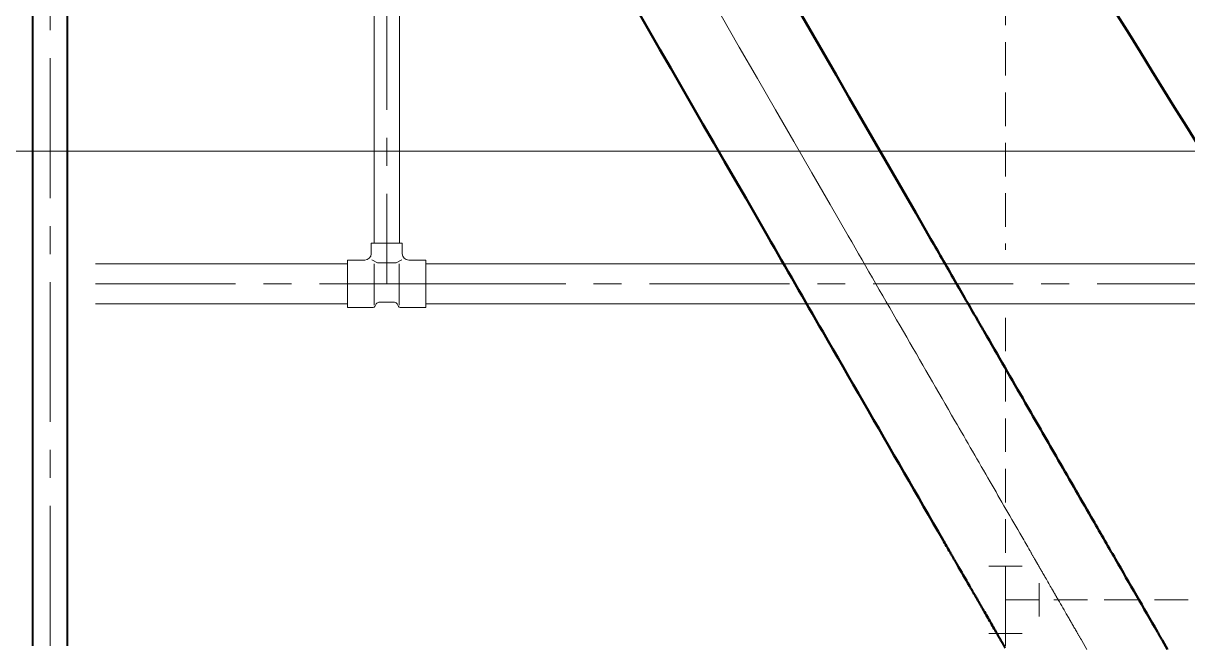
# Model space of a CAD drawing. Units: millimetres at full size. Extents: x -12803 to 120774, y -9413 to 101127.
# Drawn here: x 13881 to 15130, y 24189 to 24858 of the extents above; entities that cross this region are included whole.
import ezdxf

# ---------------------------------------------------------------- set-up
doc = ezdxf.new("R2010")
doc.units = ezdxf.units.MM
doc.header["$LTSCALE"] = 30
doc.linetypes.add('CHAIN1', pattern=[8, 5, -1, 1, -1])
doc.linetypes.add('DASHED1', pattern=[1.8, 1.2, -0.6])
for name, color, linetype, lineweight in [('0-1_1-2', 7, 'Continuous', 15), ('9-2_配管－給湯１２：ＨＴＬＰ（ＵＸ）', 3, 'Continuous', 20), ('9-3_配管－給水３：ＶＬＰ(ＶＤ)', 7, 'Continuous', 15), ('9-4_配管－ガス３：ねじ込み', 3, 'Continuous', 20), ('9-B_ダクト－ＥＡ・丸ダクト：排気', 134, 'Continuous', 50)]:
    doc.layers.add(name, color=color, linetype=linetype, lineweight=lineweight)

msp = doc.modelspace()

# ---------------------------------------------------------------- linework, layer by layer
at = {"layer": '0-1_1-2'}
msp.add_line((10385, 24721.26), (16035, 24721.26), dxfattribs=at)
at = {"layer": '9-2_配管－給湯１２：ＨＴＬＰ（ＵＸ）'}
for p, q in [((14257.59, 25635.76), (14257.59, 24622.68)), ((14284.79, 24622.68), (14284.79, 25635.76)), ((14254.54, 24622.68), (14254.54, 24611.38)), ((14254.54, 24622.68), (14287.84, 24622.68)), ((14287.84, 24622.68), (14287.84, 24611.38)), ((14229.19, 24600.53), (13958.9, 24600.53)), ((14247.64, 24604.48), (14229.19, 24604.48)), ((14229.19, 24553.88), (14229.19, 24604.48)), ((14261.13, 24601.58), (14255.1, 24605.02)), ((14257.72, 24556.15), (14257.72, 24600.48)), ((14281.24, 24601.58), (14261.13, 24601.58)), ((14281.24, 24601.58), (14287.27, 24605.02)), ((14284.65, 24556.15), (14284.65, 24600.48)), ((14294.74, 24604.48), (14313.19, 24604.48)), ((14313.19, 24604.48), (14313.19, 24553.88)), ((16778, 24600.53), (14313.19, 24600.53)), ((14271.19, 24559.33), (14262.66, 24559.33)), ((14271.19, 24559.33), (14279.71, 24559.33)), ((13958.9, 24557.83), (14229.19, 24557.83)), ((14256.7, 24553.88), (14229.19, 24553.88)), ((14260.03, 24557.77), (14258.46, 24554.91)), ((14282.34, 24557.77), (14283.92, 24554.91)), ((14285.67, 24553.88), (14313.19, 24553.88)), ((14313.19, 24557.83), (16778, 24557.83))]:
    msp.add_line(p, q, dxfattribs=at)
at = {"layer": '9-2_配管－給湯１２：ＨＴＬＰ（ＵＸ）', "color": 7, "linetype": 'CHAIN1', "lineweight": 15}
for p, q in [((14271.19, 25635.76), (14271.19, 24622.68)), ((14271.19, 24622.68), (14271.19, 24579.18)), ((14271.19, 24622.68), (14271.19, 24579.18)), ((13958.9, 24579.18), (14229.19, 24579.18)), ((14229.19, 24579.18), (14271.19, 24579.18)), ((14229.19, 24579.18), (14271.19, 24579.18)), ((14313.19, 24579.18), (14271.19, 24579.18)), ((14313.19, 24579.18), (14271.19, 24579.18)), ((14313.19, 24579.18), (16778, 24579.18))]:
    msp.add_line(p, q, dxfattribs=at)
at = {"layer": '9-2_配管－給湯１２：ＨＴＬＰ（ＵＸ）'}
for centre, radius, start, end in [((14247.64, 24611.38), 6.9, 270, 0), ((14294.74, 24611.38), 6.9, 180, 270), ((14262.66, 24556.33), 3, 90, 151.16903), ((14279.71, 24556.33), 3, 28.83097, 90), ((14256.7, 24555.88), 2, 270, 331.16903), ((14285.67, 24555.88), 2, 208.83097, 270)]:
    msp.add_arc(centre, radius, start, end, dxfattribs=at)
at = {"layer": '9-3_配管－給水３：ＶＬＰ(ＶＤ)', "color": 5, "lineweight": 40}
for p, q in [((13891.1, 25306.54), (13891.1, 24191.01)), ((13928.9, 24191.01), (13928.9, 25306.54))]:
    msp.add_line(p, q, dxfattribs=at)
at = {"layer": '9-3_配管－給水３：ＶＬＰ(ＶＤ)', "linetype": 'CHAIN1'}
msp.add_line((13910, 24191.01), (13910, 25306.54), dxfattribs=at)
at = {"layer": '9-4_配管－ガス３：ねじ込み', "linetype": 'DASHED1'}
for p, q in [((14935, 25054.32), (14935, 24615.53)), ((14935, 24542.83), (14935, 24276.25)), ((14953, 24276.25), (14917, 24276.25)), ((14971, 24258.25), (14971, 24222.25)), ((14935, 24240.25), (14971, 24240.25)), ((15779, 24240.25), (14971, 24240.25)), ((14953, 24204.25), (14917, 24204.25)), ((14935, 24204.25), (14935, 24191.01))]:
    msp.add_line(p, q, dxfattribs=at)
msp.add_lwpolyline([(14935, 24276.25), (14935, 24240.25), (14935, 24204.25)], dxfattribs=at)
at = {"layer": '9-B_ダクト－ＥＡ・丸ダクト：排気'}
for points in [[(14710.49, 24877.2), (14724.73, 24852.53), (14738.97, 24827.86), (14753.21, 24803.2), (14767.45, 24778.53), (14781.69, 24753.86), (14795.94, 24729.2), (14810.18, 24704.53), (14824.42, 24679.86), (14838.66, 24655.2), (14852.9, 24630.53)], [(14541.27, 24870.28), (14552.81, 24850.3), (14564.34, 24830.32), (14575.88, 24810.34), (14587.41, 24790.36), (14598.95, 24770.38), (14610.49, 24750.41), (14622.02, 24730.43), (14633.56, 24710.45), (14645.09, 24690.47), (14656.63, 24670.49), (14668.16, 24650.51), (14679.7, 24630.53)], [(15055.27, 24866.7), (15067.51, 24847.02), (15079.75, 24827.33), (15091.99, 24807.65), (15104.23, 24787.97), (15116.47, 24768.29), (15128.71, 24748.61), (15140.95, 24728.93)], [(14738.99, 24527.83), (14744.45, 24518.38), (14749.9, 24508.93), (14755.36, 24499.47), (14760.82, 24490.02), (14766.27, 24480.57), (14771.73, 24471.12), (14777.19, 24461.67), (14782.64, 24452.22), (14788.1, 24442.77), (14793.56, 24433.32), (14799.01, 24423.87), (14804.47, 24414.42), (14809.93, 24404.96), (14815.38, 24395.51), (14820.84, 24386.06), (14826.29, 24376.61), (14831.5, 24367.59), (14836.71, 24358.57), (14841.92, 24349.54), (14847.13, 24340.52), (14852.34, 24331.5), (14857.55, 24322.47), (14862.76, 24313.45), (14867.97, 24304.43), (14868.91, 24302.79), (14869.86, 24301.16), (14870.8, 24299.52), (14871.75, 24297.88), (14872.69, 24296.25), (14873.64, 24294.61), (14874.58, 24292.97), (14875.53, 24291.34), (14875.85, 24290.78), (14876.17, 24290.22), (14876.5, 24289.66), (14876.82, 24289.1), (14877.14, 24288.54), (14877.47, 24287.98), (14877.79, 24287.42)], [(14989.3, 24394.28), (14991.66, 24390.19), (14994.02, 24386.1), (14996.39, 24382), (14998.75, 24377.91), (15001.11, 24373.82), (15003.47, 24369.73), (15005.84, 24365.64), (15008.2, 24361.55), (15010.56, 24357.45), (15012.92, 24353.36), (15015.29, 24349.27), (15017.65, 24345.18), (15020.01, 24341.09), (15022.37, 24337), (15024.73, 24332.9), (15027.1, 24328.81), (15028.72, 24326), (15030.34, 24323.19), (15031.96, 24320.38), (15033.59, 24317.57), (15035.21, 24314.76), (15036.83, 24311.95), (15038.46, 24309.14), (15040.08, 24306.33), (15041.7, 24303.52), (15043.32, 24300.71), (15044.95, 24297.9), (15046.57, 24295.09), (15048.19, 24292.28), (15049.81, 24289.47), (15051.44, 24286.66), (15053.06, 24283.85)], [(14877.79, 24287.42), (14878.11, 24286.86), (14878.44, 24286.3), (14878.76, 24285.74), (14879.08, 24285.18), (14879.41, 24284.62), (14879.73, 24284.06), (14880.05, 24283.5), (14880.38, 24282.94), (14880.7, 24282.38)]]:
    msp.add_lwpolyline(points, dxfattribs=at)
at = {"layer": '9-B_ダクト－ＥＡ・丸ダクト：排気', "color": 7, "linetype": 'CHAIN1', "lineweight": 15}
for points in [[(14629.92, 24866.74), (14649.4, 24833), (14668.89, 24799.25), (14688.37, 24765.51), (14707.85, 24731.76), (14727.33, 24698.02), (14746.82, 24664.27), (14766.3, 24630.53)], [(14825.59, 24527.83), (14829.04, 24521.86), (14832.48, 24515.9), (14835.93, 24509.93), (14839.37, 24503.97), (14842.81, 24498), (14846.26, 24492.03), (14849.7, 24486.07), (14853.15, 24480.1), (14856.59, 24474.14), (14860.03, 24468.17), (14863.48, 24462.21), (14866.92, 24456.24), (14870.37, 24450.28), (14873.81, 24444.31), (14877.26, 24438.35), (14880.7, 24432.38)]]:
    msp.add_lwpolyline(points, dxfattribs=at)
at = {"layer": '9-B_ダクト－ＥＡ・丸ダクト：排気', "linetype": 'DASHED1'}
for points in [[(14679.7, 24630.53), (14683.4, 24624.11), (14687.11, 24617.69), (14690.81, 24611.27), (14694.52, 24604.85), (14698.23, 24598.43), (14701.93, 24592.02), (14705.64, 24585.6), (14709.34, 24579.18), (14713.05, 24572.76), (14716.76, 24566.34), (14720.46, 24559.92), (14724.17, 24553.5), (14727.87, 24547.08), (14731.58, 24540.67), (14735.28, 24534.25), (14738.99, 24527.83)], [(14852.9, 24630.53), (14854.64, 24627.52), (14856.38, 24624.51), (14858.11, 24621.5), (14859.85, 24618.49), (14861.59, 24615.48), (14863.33, 24612.47), (14865.06, 24609.46), (14866.8, 24606.45), (14868.54, 24603.44), (14870.28, 24600.44), (14872.01, 24597.43), (14873.75, 24594.42), (14875.49, 24591.41), (14877.23, 24588.4), (14878.96, 24585.39), (14880.7, 24582.38), (14882.19, 24579.8), (14883.68, 24577.22), (14885.17, 24574.63), (14886.66, 24572.05), (14888.15, 24569.47), (14889.64, 24566.89), (14891.13, 24564.31), (14892.63, 24561.72), (14894.12, 24559.14), (14895.61, 24556.56), (14897.1, 24553.98), (14898.59, 24551.4), (14900.08, 24548.82), (14901.57, 24546.23), (14903.06, 24543.65), (14904.55, 24541.07), (14905.03, 24540.24), (14905.51, 24539.41), (14905.98, 24538.59), (14906.46, 24537.76), (14906.94, 24536.93), (14907.42, 24536.1), (14907.89, 24535.28)], [(14907.89, 24535.28), (14908.37, 24534.45), (14908.85, 24533.62), (14909.33, 24532.79), (14909.81, 24531.97), (14910.28, 24531.14), (14910.76, 24530.31), (14911.24, 24529.48), (14911.72, 24528.66), (14912.2, 24527.83), (14914.95, 24523.06), (14917.7, 24518.3), (14920.45, 24513.54), (14923.2, 24508.77), (14925.95, 24504.01), (14928.7, 24499.25), (14931.45, 24494.48), (14934.2, 24489.72), (14936.95, 24484.96), (14939.7, 24480.19), (14942.45, 24475.43), (14945.2, 24470.67), (14947.95, 24465.9), (14950.7, 24461.14), (14953.45, 24456.38), (14956.2, 24451.61), (14958.27, 24448.03), (14960.34, 24444.45), (14962.41, 24440.86), (14964.47, 24437.28), (14966.54, 24433.7), (14968.61, 24430.11), (14970.68, 24426.53), (14972.75, 24422.95), (14974.82, 24419.36), (14976.89, 24415.78), (14978.96, 24412.2), (14981.02, 24408.61), (14983.09, 24405.03), (14985.16, 24401.45)], [(14985.16, 24401.45), (14987.23, 24397.86), (14989.3, 24394.28)], [(14880.7, 24282.38), (14880.85, 24282.12), (14881, 24281.86), (14881.15, 24281.6), (14881.3, 24281.35), (14881.45, 24281.09), (14881.59, 24280.83), (14881.74, 24280.57), (14881.89, 24280.31), (14882.04, 24280.05), (14882.19, 24279.8), (14882.34, 24279.54), (14882.49, 24279.28), (14882.64, 24279.02), (14882.79, 24278.76), (14882.94, 24278.5), (14883.09, 24278.25), (14884.75, 24275.37), (14886.41, 24272.5), (14888.07, 24269.62), (14889.73, 24266.75), (14891.39, 24263.87), (14893.05, 24261), (14894.71, 24258.12), (14896.37, 24255.25), (14896.62, 24254.81), (14896.87, 24254.37), (14897.12, 24253.93), (14897.38, 24253.5), (14897.63, 24253.06), (14897.88, 24252.62), (14898.13, 24252.18), (14898.39, 24251.75), (14898.64, 24251.31), (14898.89, 24250.87), (14899.14, 24250.43), (14899.4, 24250), (14899.65, 24249.56), (14899.9, 24249.12), (14900.15, 24248.68)], [(15053.06, 24283.85), (15055.87, 24278.98), (15058.68, 24274.12), (15061.48, 24269.25), (15064.29, 24264.39), (15067.1, 24259.52), (15069.91, 24254.66), (15072.72, 24249.79), (15075.53, 24244.93), (15078.34, 24240.06), (15081.14, 24235.2), (15083.95, 24230.34), (15086.76, 24225.47), (15089.57, 24220.61), (15092.38, 24215.74), (15095.19, 24210.88), (15098, 24206.01), (15098.33, 24205.43), (15098.67, 24204.84), (15099.01, 24204.26), (15099.35, 24203.67), (15099.69, 24203.09), (15100.02, 24202.5), (15100.36, 24201.91), (15100.7, 24201.33), (15101.04, 24200.74), (15101.38, 24200.16), (15101.71, 24199.57), (15102.05, 24198.99), (15102.39, 24198.4), (15102.73, 24197.82), (15103.07, 24197.23), (15103.4, 24196.65), (15105.23, 24193.48), (15107.06, 24190.32), (15108.88, 24187.15)], [(14900.15, 24248.68), (14900.41, 24248.25), (14900.42, 24248.22), (14900.44, 24248.19), (14900.46, 24248.16), (14900.48, 24248.13), (14900.49, 24248.1), (14900.51, 24248.07), (14900.53, 24248.04), (14900.54, 24248.01), (14900.56, 24247.98), (14900.58, 24247.95), (14900.6, 24247.92), (14900.61, 24247.89), (14900.63, 24247.86), (14900.65, 24247.83), (14900.67, 24247.8), (14900.68, 24247.77), (14901.22, 24246.83), (14901.76, 24245.9), (14902.3, 24244.96), (14902.84, 24244.03), (14903.38, 24243.09), (14903.92, 24242.16), (14904.46, 24241.23), (14905, 24240.29)], [(14905.03, 24240.25), (14905.31, 24239.75), (14905.6, 24239.25), (14905.89, 24238.75), (14906.18, 24238.25), (14906.47, 24237.75), (14906.76, 24237.25), (14907.05, 24236.75), (14907.34, 24236.25), (14907.62, 24235.75), (14907.91, 24235.25), (14908.2, 24234.75), (14908.49, 24234.25), (14908.78, 24233.75), (14909.07, 24233.25), (14909.36, 24232.75), (14909.64, 24232.25), (14910.59, 24230.61), (14911.54, 24228.97), (14912.48, 24227.33), (14913.43, 24225.69), (14914.38, 24224.05), (14915.32, 24222.41), (14916.27, 24220.77), (14917.22, 24219.13), (14918.16, 24217.49), (14919.11, 24215.85), (14920.06, 24214.21), (14921, 24212.57), (14921.95, 24210.93), (14922.9, 24209.29), (14923.84, 24207.65), (14924.79, 24206.01), (14924.93, 24205.78), (14925.06, 24205.54), (14925.2, 24205.31), (14925.33, 24205.07), (14925.47, 24204.84), (14925.61, 24204.6), (14925.74, 24204.36)], [(14925.74, 24204.36), (14925.88, 24204.13), (14926.01, 24203.89), (14926.15, 24203.66), (14926.29, 24203.42), (14926.42, 24203.19), (14926.56, 24202.95), (14926.69, 24202.72), (14926.83, 24202.48), (14926.96, 24202.25), (14927.6, 24201.15), (14928.24, 24200.04), (14928.87, 24198.94), (14929.51, 24197.84), (14930.14, 24196.74), (14930.78, 24195.64), (14931.41, 24194.54), (14932.05, 24193.44), (14932.23, 24193.12), (14932.42, 24192.8), (14932.6, 24192.48), (14932.79, 24192.16), (14932.97, 24191.84), (14933.16, 24191.52), (14933.34, 24191.2), (14933.52, 24190.89), (14933.71, 24190.57), (14933.89, 24190.25), (14934.08, 24189.93), (14934.26, 24189.61), (14934.45, 24189.29), (14934.63, 24188.97)]]:
    msp.add_lwpolyline(points, dxfattribs=at)
at = {"layer": '9-B_ダクト－ＥＡ・丸ダクト：排気', "color": 7, "linetype": 'DASHED1', "lineweight": 15}
for points in [[(14766.3, 24630.53), (14770, 24624.11), (14773.71, 24617.69), (14777.42, 24611.27), (14781.12, 24604.85), (14784.83, 24598.43), (14788.53, 24592.02), (14792.24, 24585.6), (14795.95, 24579.18), (14799.65, 24572.76), (14803.36, 24566.34), (14807.06, 24559.92), (14810.77, 24553.5), (14814.48, 24547.08), (14818.18, 24540.67), (14821.89, 24534.25), (14825.59, 24527.83)], [(14880.7, 24432.38), (14883.06, 24428.29), (14885.42, 24424.2), (14887.79, 24420.11), (14890.15, 24416.01), (14892.51, 24411.92), (14894.87, 24407.83), (14897.23, 24403.74), (14899.6, 24399.65), (14901.96, 24395.56), (14904.32, 24391.47), (14906.68, 24387.38), (14909.04, 24383.29), (14911.41, 24379.19), (14913.77, 24375.1), (14916.13, 24371.01), (14918.49, 24366.92), (14920.61, 24363.25), (14922.73, 24359.59), (14924.84, 24355.92), (14926.96, 24352.25), (14929.08, 24348.58), (14931.2, 24344.92), (14933.31, 24341.25), (14935.43, 24337.58), (14937.55, 24333.92), (14939.67, 24330.25), (14941.78, 24326.58), (14943.9, 24322.91), (14946.02, 24319.25), (14948.13, 24315.58), (14950.25, 24311.91), (14952.37, 24308.25), (14953.45, 24306.37), (14954.53, 24304.5), (14955.62, 24302.62), (14956.7, 24300.75), (14957.78, 24298.87), (14958.86, 24297), (14959.95, 24295.12)], [(14959.95, 24295.12), (14961.03, 24293.25), (14961.37, 24292.66), (14961.71, 24292.07), (14962.05, 24291.48), (14962.39, 24290.9), (14962.72, 24290.31), (14963.06, 24289.72), (14963.4, 24289.13), (14963.74, 24288.55), (14964.08, 24287.96), (14964.42, 24287.37), (14964.76, 24286.78), (14965.1, 24286.2), (14965.44, 24285.61), (14965.78, 24285.02), (14966.12, 24284.43), (14966.46, 24283.85), (14966.66, 24283.5), (14966.86, 24283.15), (14967.06, 24282.8), (14967.26, 24282.45), (14967.47, 24282.1), (14967.67, 24281.75), (14967.87, 24281.4), (14968.07, 24281.05), (14968.27, 24280.7), (14968.48, 24280.35), (14968.68, 24280), (14968.88, 24279.65), (14969.08, 24279.3), (14969.28, 24278.95), (14969.49, 24278.6), (14969.69, 24278.25), (14969.98, 24277.75), (14970.27, 24277.25), (14970.55, 24276.75), (14970.84, 24276.25), (14971.13, 24275.75), (14971.42, 24275.25)], [(14971.42, 24275.25), (14971.71, 24274.75), (14972, 24274.25), (14972.29, 24273.75), (14972.58, 24273.25), (14972.86, 24272.75), (14973.15, 24272.25), (14973.44, 24271.75), (14973.73, 24271.25), (14974.02, 24270.75), (14974.31, 24270.25), (14974.54, 24269.85), (14974.77, 24269.45), (14975, 24269.05), (14975.23, 24268.65), (14975.46, 24268.25), (14975.69, 24267.85), (14975.92, 24267.45), (14976.15, 24267.05), (14976.38, 24266.65), (14976.62, 24266.25), (14976.85, 24265.85), (14977.08, 24265.45), (14977.31, 24265.05), (14977.54, 24264.65), (14977.77, 24264.25), (14978, 24263.85), (14978.85, 24262.38), (14979.7, 24260.9), (14980.56, 24259.42), (14981.41, 24257.95), (14982.26, 24256.47), (14983.11, 24255), (14983.96, 24253.52), (14984.81, 24252.05), (14984.95, 24251.81), (14985.09, 24251.57), (14985.23, 24251.34), (14985.36, 24251.1), (14985.5, 24250.86)], [(14985.5, 24250.86), (14985.64, 24250.62), (14985.77, 24250.38), (14985.91, 24250.15), (14986.05, 24249.91), (14986.19, 24249.67), (14986.32, 24249.43), (14986.46, 24249.2), (14986.6, 24248.96), (14986.73, 24248.72), (14986.87, 24248.48), (14987.01, 24248.25), (14987.3, 24247.75), (14987.59, 24247.25), (14987.88, 24246.75), (14988.16, 24246.25), (14988.45, 24245.75), (14988.74, 24245.25), (14989.03, 24244.75), (14989.32, 24244.25), (14989.61, 24243.75), (14989.9, 24243.25), (14990.18, 24242.75), (14990.47, 24242.25), (14990.76, 24241.75), (14991.05, 24241.25), (14991.34, 24240.75), (14991.63, 24240.25), (14992.86, 24238.11), (14994.1, 24235.97), (14995.33, 24233.83), (14996.57, 24231.69), (14997.8, 24229.55), (14999.04, 24227.41), (15000.28, 24225.27), (15001.51, 24223.13), (15001.54, 24223.07), (15001.57, 24223.02), (15001.61, 24222.96), (15001.64, 24222.91)], [(15001.64, 24222.91), (15001.67, 24222.85), (15001.7, 24222.8), (15001.73, 24222.74), (15001.77, 24222.69), (15001.8, 24222.63), (15001.83, 24222.58), (15001.86, 24222.52), (15001.89, 24222.47), (15001.92, 24222.41), (15001.96, 24222.36), (15001.99, 24222.3), (15002.02, 24222.25), (15002.61, 24221.23), (15003.19, 24220.22), (15003.78, 24219.2), (15004.36, 24218.19), (15004.95, 24217.17), (15005.54, 24216.16), (15006.12, 24215.14), (15006.71, 24214.13), (15007.29, 24213.11), (15007.88, 24212.1), (15008.46, 24211.09), (15009.05, 24210.07), (15009.64, 24209.06), (15010.22, 24208.04), (15010.81, 24207.03), (15011.39, 24206.01), (15011.73, 24205.43), (15012.07, 24204.84), (15012.41, 24204.26), (15012.74, 24203.67), (15013.08, 24203.09), (15013.42, 24202.5), (15013.76, 24201.91), (15014.1, 24201.33), (15014.43, 24200.74), (15014.77, 24200.16), (15015.11, 24199.57)], [(15015.11, 24199.57), (15015.45, 24198.99), (15015.79, 24198.4), (15016.12, 24197.82), (15016.46, 24197.23), (15016.8, 24196.65), (15018.63, 24193.48), (15020.45, 24190.32), (15022.28, 24187.15)]]:
    msp.add_lwpolyline(points, dxfattribs=at)

doc.saveas('drawing.dxf')
